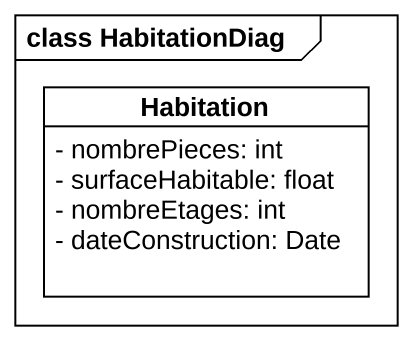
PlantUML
@startuml
mainframe class HabitationDiag
hide circle
hide empty members
skinparam classAttributeIconSize 0
class Habitation {
  - nombrePieces: int
  - surfaceHabitable: float
  - nombreEtages: int
  - dateConstruction: Date
}
@enduml
